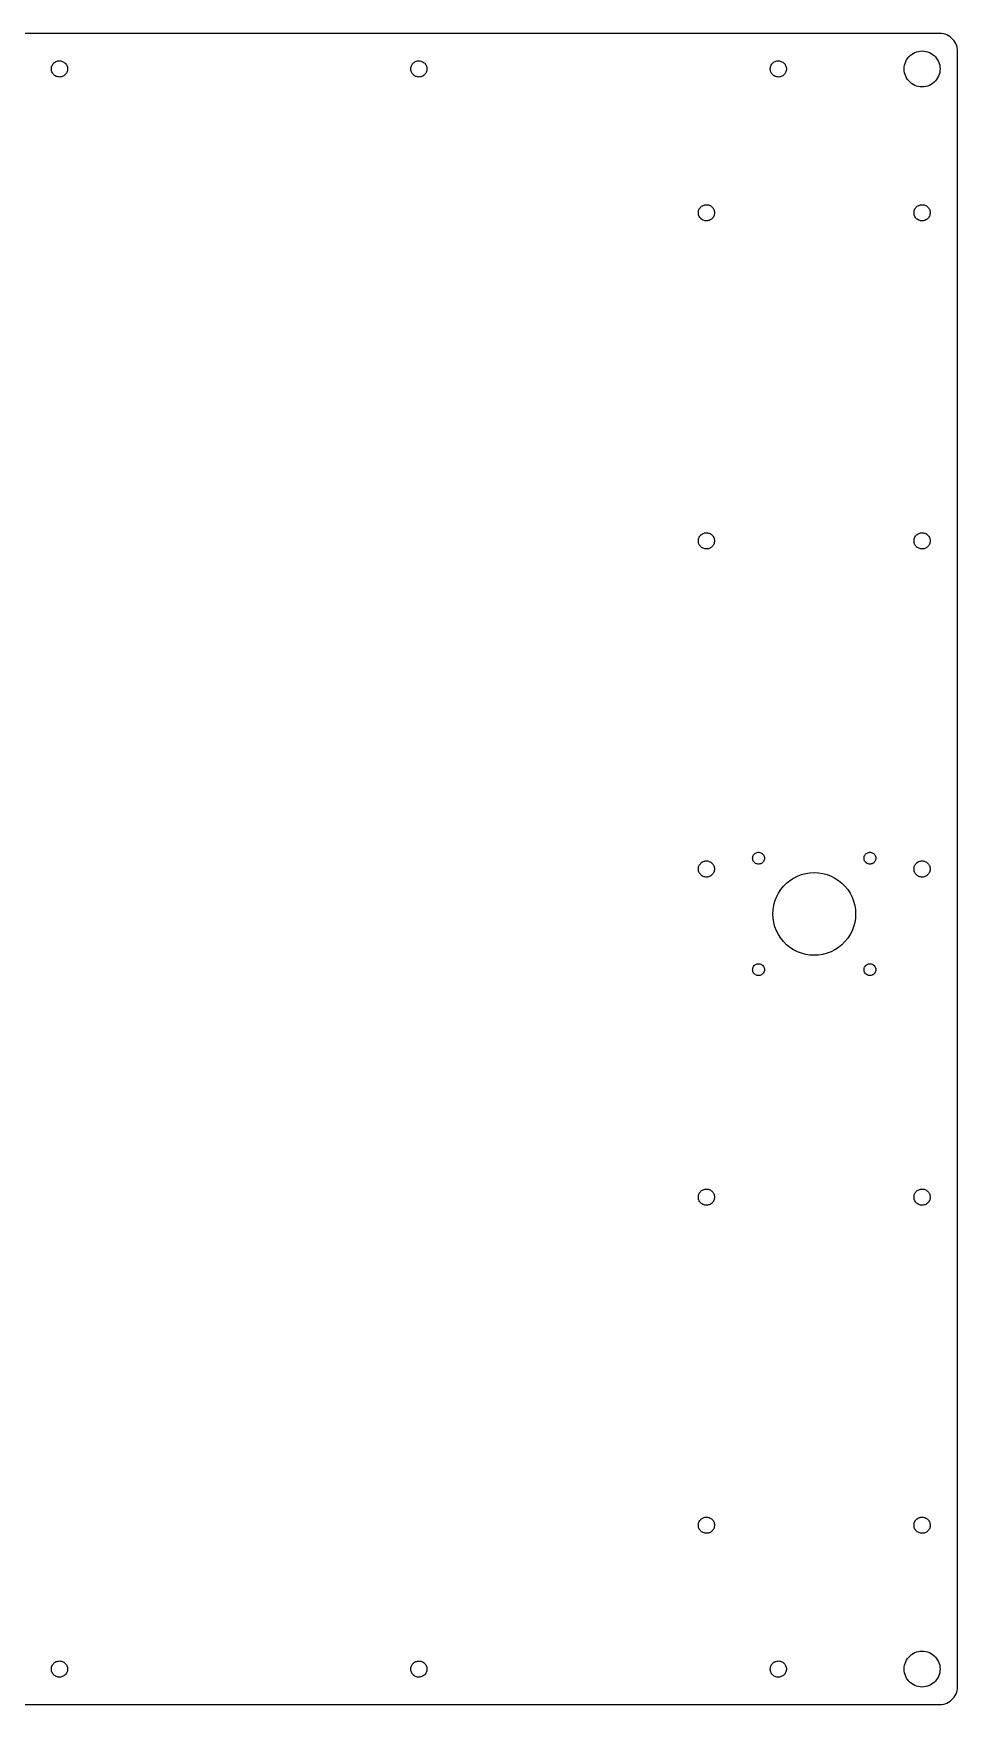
# Model space of a CAD drawing. Header units: metres. Extents: x -250 to 250, y -232 to 232.
# Drawn here: x -7.2 to 249.9, y -232.4 to 232.4 of the extents above; entities that cross this region are included whole.
import ezdxf

# ---------------------------------------------------------------- set-up
doc = ezdxf.new("R2010")
doc.units = ezdxf.units.M

msp = doc.modelspace()

# ---------------------------------------------------------------- linework, layer by layer
for p, q in [((244.875, 232.375), (-244.875, 232.375)), ((245.398, 232.348), (244.875, 232.375)), ((245.915, 232.266), (245.398, 232.348)), ((246.42, 232.13), (245.915, 232.266)), ((246.909, 231.943), (246.42, 232.13)), ((247.375, 231.705), (246.909, 231.943)), ((247.814, 231.42), (247.375, 231.705)), ((248.221, 231.091), (247.814, 231.42)), ((248.591, 230.721), (248.221, 231.091)), ((248.92, 230.314), (248.591, 230.721)), ((249.205, 229.875), (248.92, 230.314)), ((249.443, 229.409), (249.205, 229.875)), ((249.63, 228.92), (249.443, 229.409)), ((249.766, 228.415), (249.63, 228.92)), ((249.848, 227.898), (249.766, 228.415)), ((249.875, 227.375), (249.848, 227.898)), ((-2.2193, 222.87), (-2.1651, 223.112)), ((-2.1651, 223.112), (-2.08461, 223.347)), ((-2.08461, 223.347), (-1.97881, 223.571)), ((-1.97881, 223.571), (-1.849, 223.782)), ((-1.849, 223.782), (-1.69673, 223.978)), ((-1.69673, 223.978), (-1.52388, 224.155)), ((-1.52388, 224.155), (-1.33252, 224.313)), ((-1.33252, 224.313), (-1.125, 224.449)), ((-1.125, 224.449), (-0.90381, 224.56)), ((-0.90381, 224.56), (-0.67165, 224.647)), ((-0.67165, 224.647), (-0.43134, 224.708)), ((-0.43134, 224.708), (-0.18579, 224.742)), ((-0.18579, 224.742), (0.062, 224.749)), ((0.062, 224.749), (0.30904, 224.729)), ((0.30904, 224.729), (0.55234, 224.681)), ((0.55234, 224.681), (0.78892, 224.607)), ((0.78892, 224.607), (1.01595, 224.508)), ((1.01595, 224.508), (1.23062, 224.384)), ((1.23062, 224.384), (1.43037, 224.237)), ((1.43037, 224.237), (1.61275, 224.069)), ((1.61275, 224.069), (1.77556, 223.882)), ((1.77556, 223.882), (1.91681, 223.678)), ((1.91681, 223.678), (2.03479, 223.46)), ((2.03479, 223.46), (2.12808, 223.231)), ((2.12808, 223.231), (2.19554, 222.992)), ((97.7807, 222.87), (97.8349, 223.112)), ((97.8349, 223.112), (97.9154, 223.347)), ((97.9154, 223.347), (98.0212, 223.571)), ((98.0212, 223.571), (98.151, 223.782)), ((98.151, 223.782), (98.3033, 223.978)), ((98.3033, 223.978), (98.4761, 224.155)), ((98.4761, 224.155), (98.6675, 224.313)), ((98.6675, 224.313), (98.875, 224.449)), ((98.875, 224.449), (99.0962, 224.56)), ((99.0962, 224.56), (99.3283, 224.647)), ((99.3283, 224.647), (99.5686, 224.708)), ((99.5686, 224.708), (99.8142, 224.742)), ((99.8142, 224.742), (100.062, 224.749)), ((100.062, 224.749), (100.309, 224.729)), ((100.309, 224.729), (100.552, 224.681)), ((100.552, 224.681), (100.789, 224.607)), ((100.789, 224.607), (101.016, 224.508)), ((101.016, 224.508), (101.231, 224.384)), ((101.231, 224.384), (101.43, 224.237)), ((101.43, 224.237), (101.613, 224.069)), ((101.613, 224.069), (101.776, 223.882)), ((101.776, 223.882), (101.917, 223.678)), ((101.917, 223.678), (102.035, 223.46)), ((102.035, 223.46), (102.128, 223.231)), ((102.128, 223.231), (102.196, 222.992)), ((197.781, 222.87), (197.835, 223.112)), ((197.835, 223.112), (197.915, 223.347)), ((197.915, 223.347), (198.021, 223.571)), ((198.021, 223.571), (198.151, 223.782)), ((198.151, 223.782), (198.303, 223.978)), ((198.303, 223.978), (198.476, 224.155)), ((198.476, 224.155), (198.667, 224.313)), ((198.667, 224.313), (198.875, 224.449)), ((198.875, 224.449), (199.096, 224.56)), ((199.096, 224.56), (199.328, 224.647)), ((199.328, 224.647), (199.569, 224.708)), ((199.569, 224.708), (199.814, 224.742)), ((199.814, 224.742), (200.062, 224.749)), ((200.062, 224.749), (200.309, 224.729)), ((200.309, 224.729), (200.552, 224.681)), ((200.552, 224.681), (200.789, 224.607)), ((200.789, 224.607), (201.016, 224.508)), ((201.016, 224.508), (201.231, 224.384)), ((201.231, 224.384), (201.43, 224.237)), ((201.43, 224.237), (201.613, 224.069)), ((201.613, 224.069), (201.776, 223.882)), ((201.776, 223.882), (201.917, 223.678)), ((201.917, 223.678), (202.035, 223.46)), ((202.035, 223.46), (202.128, 223.231)), ((202.128, 223.231), (202.196, 222.992)), ((235.027, 223.023), (235.109, 223.54)), ((235.109, 223.54), (235.245, 224.045)), ((235.245, 224.045), (235.432, 224.534)), ((235.432, 224.534), (235.67, 225)), ((235.67, 225), (235.955, 225.439)), ((235.955, 225.439), (236.284, 225.846)), ((236.284, 225.846), (236.654, 226.216)), ((236.654, 226.216), (237.061, 226.545)), ((237.061, 226.545), (237.5, 226.83)), ((237.5, 226.83), (237.966, 227.068)), ((237.966, 227.068), (238.455, 227.255)), ((238.455, 227.255), (238.96, 227.391)), ((238.96, 227.391), (239.477, 227.473)), ((239.477, 227.473), (240, 227.5)), ((240, 227.5), (240.523, 227.473)), ((240.523, 227.473), (241.04, 227.391)), ((241.04, 227.391), (241.545, 227.255)), ((241.545, 227.255), (242.034, 227.068)), ((242.034, 227.068), (242.5, 226.83)), ((242.5, 226.83), (242.939, 226.545)), ((242.939, 226.545), (243.346, 226.216)), ((243.346, 226.216), (243.716, 225.846)), ((243.716, 225.846), (244.045, 225.439)), ((244.045, 225.439), (244.33, 225)), ((244.33, 225), (244.568, 224.534)), ((244.568, 224.534), (244.755, 224.045)), ((244.755, 224.045), (244.891, 223.54)), ((244.891, 223.54), (244.973, 223.023)), ((249.875, -227.375), (249.875, 227.375)), ((-2.24658, 222.624), (-2.2193, 222.87)), ((-2.24658, 222.376), (-2.24658, 222.624)), ((-2.2193, 222.13), (-2.24658, 222.376)), ((-2.1651, 221.888), (-2.2193, 222.13)), ((-2.08461, 221.653), (-2.1651, 221.888)), ((-1.97881, 221.429), (-2.08461, 221.653)), ((-1.849, 221.218), (-1.97881, 221.429)), ((-1.69673, 221.022), (-1.849, 221.218)), ((-1.52388, 220.845), (-1.69673, 221.022)), ((-1.33252, 220.687), (-1.52388, 220.845)), ((-1.125, 220.551), (-1.33252, 220.687)), ((-0.90381, 220.44), (-1.125, 220.551)), ((-0.67165, 220.353), (-0.90381, 220.44)), ((-0.43134, 220.292), (-0.67165, 220.353)), ((-0.18579, 220.258), (-0.43134, 220.292)), ((0.062, 220.251), (-0.18579, 220.258)), ((0.30904, 220.271), (0.062, 220.251)), ((0.55234, 220.319), (0.30904, 220.271)), ((0.78892, 220.393), (0.55234, 220.319)), ((1.01595, 220.492), (0.78892, 220.393)), ((1.23062, 220.616), (1.01595, 220.492)), ((1.43037, 220.763), (1.23062, 220.616)), ((1.61275, 220.931), (1.43037, 220.763)), ((1.77556, 221.118), (1.61275, 220.931)), ((1.91681, 221.322), (1.77556, 221.118)), ((2.03479, 221.54), (1.91681, 221.322)), ((2.12808, 221.769), (2.03479, 221.54)), ((2.19554, 222.008), (2.12808, 221.769)), ((2.19554, 222.992), (2.23634, 222.748)), ((2.23634, 222.252), (2.19554, 222.008)), ((2.23634, 222.748), (2.25, 222.5)), ((2.25, 222.5), (2.23634, 222.252)), ((97.7534, 222.624), (97.7807, 222.87)), ((97.7534, 222.376), (97.7534, 222.624)), ((97.7807, 222.13), (97.7534, 222.376)), ((97.8349, 221.888), (97.7807, 222.13)), ((97.9154, 221.653), (97.8349, 221.888)), ((98.0212, 221.429), (97.9154, 221.653)), ((98.151, 221.218), (98.0212, 221.429)), ((98.3033, 221.022), (98.151, 221.218)), ((98.4761, 220.845), (98.3033, 221.022)), ((98.6675, 220.687), (98.4761, 220.845)), ((98.875, 220.551), (98.6675, 220.687)), ((99.0962, 220.44), (98.875, 220.551)), ((99.3283, 220.353), (99.0962, 220.44)), ((99.5686, 220.292), (99.3283, 220.353)), ((99.8142, 220.258), (99.5686, 220.292)), ((100.062, 220.251), (99.8142, 220.258)), ((100.309, 220.271), (100.062, 220.251)), ((100.552, 220.319), (100.309, 220.271)), ((100.789, 220.393), (100.552, 220.319)), ((101.016, 220.492), (100.789, 220.393)), ((101.231, 220.616), (101.016, 220.492)), ((101.43, 220.763), (101.231, 220.616)), ((101.613, 220.931), (101.43, 220.763)), ((101.776, 221.118), (101.613, 220.931)), ((101.917, 221.322), (101.776, 221.118)), ((102.035, 221.54), (101.917, 221.322)), ((102.128, 221.769), (102.035, 221.54)), ((102.196, 222.008), (102.128, 221.769)), ((102.196, 222.992), (102.236, 222.748)), ((102.236, 222.252), (102.196, 222.008)), ((102.236, 222.748), (102.25, 222.5)), ((102.25, 222.5), (102.236, 222.252)), ((197.753, 222.624), (197.781, 222.87)), ((197.753, 222.376), (197.753, 222.624)), ((197.781, 222.13), (197.753, 222.376)), ((197.835, 221.888), (197.781, 222.13)), ((197.915, 221.653), (197.835, 221.888)), ((198.021, 221.429), (197.915, 221.653)), ((198.151, 221.218), (198.021, 221.429)), ((198.303, 221.022), (198.151, 221.218)), ((198.476, 220.845), (198.303, 221.022)), ((198.667, 220.687), (198.476, 220.845)), ((198.875, 220.551), (198.667, 220.687)), ((199.096, 220.44), (198.875, 220.551)), ((199.328, 220.353), (199.096, 220.44)), ((199.569, 220.292), (199.328, 220.353)), ((199.814, 220.258), (199.569, 220.292)), ((200.062, 220.251), (199.814, 220.258)), ((200.309, 220.271), (200.062, 220.251)), ((200.552, 220.319), (200.309, 220.271)), ((200.789, 220.393), (200.552, 220.319)), ((201.016, 220.492), (200.789, 220.393)), ((201.231, 220.616), (201.016, 220.492)), ((201.43, 220.763), (201.231, 220.616)), ((201.613, 220.931), (201.43, 220.763)), ((201.776, 221.118), (201.613, 220.931)), ((201.917, 221.322), (201.776, 221.118)), ((202.035, 221.54), (201.917, 221.322)), ((202.128, 221.769), (202.035, 221.54)), ((202.196, 222.008), (202.128, 221.769)), ((202.196, 222.992), (202.236, 222.748)), ((202.236, 222.252), (202.196, 222.008)), ((202.236, 222.748), (202.25, 222.5)), ((202.25, 222.5), (202.236, 222.252)), ((235, 222.5), (235.027, 223.023)), ((235.027, 221.977), (235, 222.5)), ((235.109, 221.46), (235.027, 221.977)), ((235.245, 220.955), (235.109, 221.46)), ((235.432, 220.466), (235.245, 220.955)), ((235.67, 220), (235.432, 220.466)), ((235.955, 219.561), (235.67, 220)), ((236.284, 219.154), (235.955, 219.561)), ((236.654, 218.784), (236.284, 219.154)), ((237.061, 218.455), (236.654, 218.784)), ((237.5, 218.17), (237.061, 218.455)), ((242.939, 218.455), (242.5, 218.17)), ((243.346, 218.784), (242.939, 218.455)), ((243.716, 219.154), (243.346, 218.784)), ((244.045, 219.561), (243.716, 219.154)), ((244.33, 220), (244.045, 219.561)), ((244.568, 220.466), (244.33, 220)), ((244.755, 220.955), (244.568, 220.466)), ((244.891, 221.46), (244.755, 220.955)), ((244.973, 221.977), (244.891, 221.46)), ((244.973, 223.023), (245, 222.5)), ((245, 222.5), (244.973, 221.977)), ((237.966, 217.932), (237.5, 218.17)), ((238.455, 217.745), (237.966, 217.932)), ((238.96, 217.609), (238.455, 217.745)), ((239.477, 217.527), (238.96, 217.609)), ((240, 217.5), (239.477, 217.527)), ((240.523, 217.527), (240, 217.5)), ((241.04, 217.609), (240.523, 217.527)), ((241.545, 217.745), (241.04, 217.609)), ((242.034, 217.932), (241.545, 217.745)), ((242.5, 218.17), (242.034, 217.932)), ((177.753, 182.624), (177.781, 182.87)), ((177.753, 182.376), (177.753, 182.624)), ((177.781, 182.13), (177.753, 182.376)), ((177.781, 182.87), (177.835, 183.112)), ((177.835, 181.888), (177.781, 182.13)), ((177.835, 183.112), (177.915, 183.347)), ((177.915, 181.653), (177.835, 181.888)), ((177.915, 183.347), (178.021, 183.571)), ((178.021, 181.429), (177.915, 181.653)), ((178.021, 183.571), (178.151, 183.782)), ((178.151, 181.218), (178.021, 181.429)), ((178.151, 183.782), (178.303, 183.978)), ((178.303, 183.978), (178.476, 184.155)), ((178.476, 184.155), (178.667, 184.313)), ((178.667, 184.313), (178.875, 184.449)), ((178.875, 184.449), (179.096, 184.56)), ((179.096, 184.56), (179.328, 184.647)), ((179.328, 184.647), (179.569, 184.708)), ((179.569, 184.708), (179.814, 184.742)), ((179.814, 184.742), (180.062, 184.749)), ((180.062, 184.749), (180.309, 184.729)), ((180.309, 184.729), (180.552, 184.681)), ((180.552, 184.681), (180.789, 184.607)), ((180.789, 184.607), (181.016, 184.508)), ((181.016, 184.508), (181.231, 184.384)), ((181.231, 184.384), (181.43, 184.237)), ((181.43, 184.237), (181.613, 184.069)), ((181.613, 184.069), (181.776, 183.882)), ((181.776, 183.882), (181.917, 183.678)), ((181.917, 181.322), (181.776, 181.118)), ((181.917, 183.678), (182.035, 183.46)), ((182.035, 181.54), (181.917, 181.322)), ((182.035, 183.46), (182.128, 183.231)), ((182.128, 181.769), (182.035, 181.54)), ((182.128, 183.231), (182.196, 182.992)), ((182.196, 182.008), (182.128, 181.769)), ((182.196, 182.992), (182.236, 182.748)), ((182.236, 182.252), (182.196, 182.008)), ((182.236, 182.748), (182.25, 182.5)), ((182.25, 182.5), (182.236, 182.252)), ((237.753, 182.624), (237.781, 182.87)), ((237.753, 182.376), (237.753, 182.624)), ((237.781, 182.13), (237.753, 182.376)), ((237.781, 182.87), (237.835, 183.112)), ((237.835, 181.888), (237.781, 182.13)), ((237.835, 183.112), (237.915, 183.347)), ((237.915, 181.653), (237.835, 181.888)), ((237.915, 183.347), (238.021, 183.571)), ((238.021, 181.429), (237.915, 181.653)), ((238.021, 183.571), (238.151, 183.782)), ((238.151, 181.218), (238.021, 181.429)), ((238.151, 183.782), (238.303, 183.978)), ((238.303, 183.978), (238.476, 184.155)), ((238.476, 184.155), (238.667, 184.313)), ((238.667, 184.313), (238.875, 184.449)), ((238.875, 184.449), (239.096, 184.56)), ((239.096, 184.56), (239.328, 184.647)), ((239.328, 184.647), (239.569, 184.708)), ((239.569, 184.708), (239.814, 184.742)), ((239.814, 184.742), (240.062, 184.749)), ((240.062, 184.749), (240.309, 184.729)), ((240.309, 184.729), (240.552, 184.681)), ((240.552, 184.681), (240.789, 184.607)), ((240.789, 184.607), (241.016, 184.508)), ((241.016, 184.508), (241.231, 184.384)), ((241.231, 184.384), (241.43, 184.237)), ((241.43, 184.237), (241.613, 184.069)), ((241.613, 184.069), (241.776, 183.882)), ((241.776, 183.882), (241.917, 183.678)), ((241.917, 181.322), (241.776, 181.118)), ((241.917, 183.678), (242.035, 183.46)), ((242.035, 181.54), (241.917, 181.322)), ((242.035, 183.46), (242.128, 183.231)), ((242.128, 181.769), (242.035, 181.54)), ((242.128, 183.231), (242.196, 182.992)), ((242.196, 182.008), (242.128, 181.769)), ((242.196, 182.992), (242.236, 182.748)), ((242.236, 182.252), (242.196, 182.008)), ((242.236, 182.748), (242.25, 182.5)), ((242.25, 182.5), (242.236, 182.252)), ((178.303, 181.022), (178.151, 181.218)), ((178.476, 180.845), (178.303, 181.022)), ((178.667, 180.687), (178.476, 180.845)), ((178.875, 180.551), (178.667, 180.687)), ((179.096, 180.44), (178.875, 180.551)), ((179.328, 180.353), (179.096, 180.44)), ((179.569, 180.292), (179.328, 180.353)), ((179.814, 180.258), (179.569, 180.292)), ((180.062, 180.251), (179.814, 180.258)), ((180.309, 180.271), (180.062, 180.251)), ((180.552, 180.319), (180.309, 180.271)), ((180.789, 180.393), (180.552, 180.319)), ((181.016, 180.492), (180.789, 180.393)), ((181.231, 180.616), (181.016, 180.492)), ((181.43, 180.763), (181.231, 180.616)), ((181.613, 180.931), (181.43, 180.763)), ((181.776, 181.118), (181.613, 180.931)), ((238.303, 181.022), (238.151, 181.218)), ((238.476, 180.845), (238.303, 181.022)), ((238.667, 180.687), (238.476, 180.845)), ((238.875, 180.551), (238.667, 180.687)), ((239.096, 180.44), (238.875, 180.551)), ((239.328, 180.353), (239.096, 180.44)), ((239.569, 180.292), (239.328, 180.353)), ((239.814, 180.258), (239.569, 180.292)), ((240.062, 180.251), (239.814, 180.258)), ((240.309, 180.271), (240.062, 180.251)), ((240.552, 180.319), (240.309, 180.271)), ((240.789, 180.393), (240.552, 180.319)), ((241.016, 180.492), (240.789, 180.393)), ((241.231, 180.616), (241.016, 180.492)), ((241.43, 180.763), (241.231, 180.616)), ((241.613, 180.931), (241.43, 180.763)), ((241.776, 181.118), (241.613, 180.931)), ((178.476, 92.9054), (178.667, 93.063)), ((178.667, 93.063), (178.875, 93.1985)), ((178.875, 93.1985), (179.096, 93.3105)), ((179.096, 93.3105), (179.328, 93.3974)), ((179.328, 93.3974), (179.569, 93.4583)), ((179.569, 93.4583), (179.814, 93.4923)), ((179.814, 93.4923), (180.062, 93.4991)), ((180.062, 93.4991), (180.309, 93.4787)), ((180.309, 93.4787), (180.552, 93.4312)), ((180.552, 93.4312), (180.789, 93.3571)), ((180.789, 93.3571), (181.016, 93.2576)), ((181.016, 93.2576), (181.231, 93.1336)), ((181.231, 93.1336), (181.43, 92.9868)), ((181.43, 92.9868), (181.613, 92.8189)), ((238.476, 92.9054), (238.667, 93.063)), ((238.667, 93.063), (238.875, 93.1985)), ((238.875, 93.1985), (239.096, 93.3105)), ((239.096, 93.3105), (239.328, 93.3974)), ((239.328, 93.3974), (239.569, 93.4583)), ((239.569, 93.4583), (239.814, 93.4923)), ((239.814, 93.4923), (240.062, 93.4991)), ((240.062, 93.4991), (240.309, 93.4787)), ((240.309, 93.4787), (240.552, 93.4312)), ((240.552, 93.4312), (240.789, 93.3571)), ((240.789, 93.3571), (241.016, 93.2576)), ((241.016, 93.2576), (241.231, 93.1336)), ((241.231, 93.1336), (241.43, 92.9868)), ((241.43, 92.9868), (241.613, 92.8189)), ((177.753, 91.3739), (177.781, 91.6203)), ((177.753, 91.1261), (177.753, 91.3739)), ((177.781, 90.8797), (177.753, 91.1261)), ((177.781, 91.6203), (177.835, 91.8622)), ((177.835, 90.6378), (177.781, 90.8797)), ((177.835, 91.8622), (177.915, 92.0967)), ((177.915, 90.4033), (177.835, 90.6378)), ((177.915, 92.0967), (178.021, 92.3209)), ((178.021, 90.1791), (177.915, 90.4033)), ((178.021, 92.3209), (178.151, 92.5321)), ((178.151, 89.9679), (178.021, 90.1791)), ((178.151, 92.5321), (178.303, 92.7277)), ((178.303, 89.7723), (178.151, 89.9679)), ((178.303, 92.7277), (178.476, 92.9054)), ((178.476, 89.5946), (178.303, 89.7723)), ((178.667, 89.437), (178.476, 89.5946)), ((178.875, 89.3014), (178.667, 89.437)), ((179.096, 89.1895), (178.875, 89.3014)), ((179.328, 89.1026), (179.096, 89.1895)), ((179.569, 89.0417), (179.328, 89.1026)), ((179.814, 89.0077), (179.569, 89.0417)), ((180.062, 89.0009), (179.814, 89.0077)), ((180.309, 89.0213), (180.062, 89.0009)), ((180.552, 89.0688), (180.309, 89.0213)), ((180.789, 89.1429), (180.552, 89.0688)), ((181.016, 89.2424), (180.789, 89.1429)), ((181.231, 89.3664), (181.016, 89.2424)), ((181.43, 89.5132), (181.231, 89.3664)), ((181.613, 89.6811), (181.43, 89.5132)), ((181.613, 92.8189), (181.776, 92.632)), ((181.776, 89.868), (181.613, 89.6811)), ((181.776, 92.632), (181.917, 92.4283)), ((181.917, 90.0717), (181.776, 89.868)), ((181.917, 92.4283), (182.035, 92.2102)), ((182.035, 90.2897), (181.917, 90.0717)), ((182.035, 92.2102), (182.128, 91.9806)), ((182.128, 90.5194), (182.035, 90.2897)), ((182.128, 91.9806), (182.196, 91.742)), ((182.196, 90.758), (182.128, 90.5194)), ((182.196, 91.742), (182.236, 91.4975)), ((182.236, 91.0025), (182.196, 90.758)), ((182.236, 91.4975), (182.25, 91.25)), ((182.25, 91.25), (182.236, 91.0025)), ((237.753, 91.3739), (237.781, 91.6203)), ((237.753, 91.1261), (237.753, 91.3739)), ((237.781, 90.8797), (237.753, 91.1261)), ((237.781, 91.6203), (237.835, 91.8622)), ((237.835, 90.6378), (237.781, 90.8797)), ((237.835, 91.8622), (237.915, 92.0967)), ((237.915, 90.4033), (237.835, 90.6378)), ((237.915, 92.0967), (238.021, 92.3209)), ((238.021, 90.1791), (237.915, 90.4033)), ((238.021, 92.3209), (238.151, 92.5321)), ((238.151, 89.9679), (238.021, 90.1791)), ((238.151, 92.5321), (238.303, 92.7277)), ((238.303, 89.7723), (238.151, 89.9679)), ((238.303, 92.7277), (238.476, 92.9054)), ((238.476, 89.5946), (238.303, 89.7723)), ((238.667, 89.437), (238.476, 89.5946)), ((238.875, 89.3014), (238.667, 89.437)), ((239.096, 89.1895), (238.875, 89.3014)), ((239.328, 89.1026), (239.096, 89.1895)), ((239.569, 89.0417), (239.328, 89.1026)), ((239.814, 89.0077), (239.569, 89.0417)), ((240.062, 89.0009), (239.814, 89.0077)), ((240.309, 89.0213), (240.062, 89.0009)), ((240.552, 89.0688), (240.309, 89.0213)), ((240.789, 89.1429), (240.552, 89.0688)), ((241.016, 89.2424), (240.789, 89.1429)), ((241.231, 89.3664), (241.016, 89.2424)), ((241.43, 89.5132), (241.231, 89.3664)), ((241.613, 89.6811), (241.43, 89.5132)), ((241.613, 92.8189), (241.776, 92.632)), ((241.776, 89.868), (241.613, 89.6811)), ((241.776, 92.632), (241.917, 92.4283)), ((241.917, 90.0717), (241.776, 89.868)), ((241.917, 92.4283), (242.035, 92.2102)), ((242.035, 90.2897), (241.917, 90.0717)), ((242.035, 92.2102), (242.128, 91.9806)), ((242.128, 90.5194), (242.035, 90.2897)), ((242.128, 91.9806), (242.196, 91.742)), ((242.196, 90.758), (242.128, 90.5194)), ((242.196, 91.742), (242.236, 91.4975)), ((242.236, 91.0025), (242.196, 90.758)), ((242.236, 91.4975), (242.25, 91.25)), ((242.25, 91.25), (242.236, 91.0025)), ((177.753, 0.12395), (177.781, 0.37033)), ((177.753, -0.12395), (177.753, 0.12395)), ((177.781, 0.37033), (177.835, 0.61223)), ((177.835, 0.61223), (177.915, 0.84669)), ((177.915, 0.84669), (178.021, 1.07088)), ((178.021, 1.07088), (178.151, 1.28206)), ((178.151, 1.28206), (178.303, 1.47769)), ((178.303, 1.47769), (178.476, 1.65536)), ((178.476, 1.65536), (178.667, 1.81296)), ((178.667, 1.81296), (178.875, 1.94855)), ((178.875, 1.94855), (179.096, 2.06049)), ((179.096, 2.06049), (179.328, 2.1474)), ((179.328, 2.1474), (179.569, 2.20825)), ((179.569, 2.20825), (179.814, 2.24231)), ((179.814, 2.24231), (180.062, 2.24915)), ((180.062, 2.24915), (180.309, 2.22867)), ((180.309, 2.22867), (180.552, 2.18114)), ((180.552, 2.18114), (180.789, 2.10715)), ((180.789, 2.10715), (181.016, 2.00757)), ((181.016, 2.00757), (181.231, 1.88362)), ((181.231, 1.88362), (181.43, 1.7368)), ((181.43, 1.7368), (181.613, 1.56891)), ((181.613, 1.56891), (181.776, 1.38197)), ((181.776, 1.38197), (181.917, 1.17825)), ((181.917, 1.17825), (182.035, 0.96024)), ((182.035, 0.96024), (182.128, 0.73056)), ((182.128, 0.73056), (182.196, 0.49202)), ((182.196, 0.49202), (182.236, 0.24751)), ((182.236, 0.24751), (182.25, 0)), ((182.25, 0), (182.236, -0.24751)), ((192.85, 3), (192.868, 3.24591)), ((192.868, 2.75407), (192.85, 3)), ((192.868, 3.24591), (192.923, 3.48634)), ((192.923, 2.51364), (192.868, 2.75407)), ((192.923, 3.48634), (193.013, 3.7159)), ((193.013, 2.28409), (192.923, 2.51364)), ((193.013, 3.7159), (193.137, 3.92947)), ((193.137, 2.07051), (193.013, 2.28409)), ((193.137, 3.92947), (193.29, 4.12228)), ((193.29, 1.8777), (193.137, 2.07051)), ((193.29, 4.12228), (193.471, 4.29001)), ((193.471, 1.70998), (193.29, 1.8777)), ((193.471, 4.29001), (193.675, 4.42894)), ((193.675, 1.57104), (193.471, 1.70998)), ((193.675, 4.42894), (193.897, 4.53593)), ((193.897, 1.46405), (193.675, 1.57104)), ((193.897, 4.53593), (194.133, 4.60863)), ((194.133, 1.39136), (193.897, 1.46405)), ((194.133, 4.60863), (194.377, 4.64539)), ((194.377, 1.3546), (194.133, 1.39136)), ((194.377, 4.64539), (194.623, 4.64539)), ((194.623, 1.3546), (194.377, 1.3546)), ((194.623, 4.64539), (194.867, 4.60863)), ((194.867, 1.39136), (194.623, 1.3546)), ((194.867, 4.60863), (195.103, 4.53593)), ((195.103, 1.46405), (194.867, 1.39136)), ((195.103, 4.53593), (195.325, 4.42894)), ((195.325, 1.57104), (195.103, 1.46405)), ((195.325, 4.42894), (195.529, 4.29001)), ((195.529, 1.70998), (195.325, 1.57104)), ((195.529, 4.29001), (195.71, 4.12228)), ((195.71, 1.8777), (195.529, 1.70998)), ((195.71, 4.12228), (195.863, 3.92947)), ((195.863, 2.07051), (195.71, 1.8777)), ((195.863, 3.92947), (195.987, 3.7159)), ((195.987, 2.28409), (195.863, 2.07051)), ((195.987, 3.7159), (196.077, 3.48634)), ((196.077, 2.51364), (195.987, 2.28409)), ((196.077, 3.48634), (196.132, 3.24591)), ((196.132, 2.75407), (196.077, 2.51364)), ((196.132, 3.24591), (196.15, 3)), ((196.15, 3), (196.132, 2.75407)), ((223.85, 3), (223.868, 3.24591)), ((223.868, 2.75407), (223.85, 3)), ((223.868, 3.24591), (223.923, 3.48634)), ((223.923, 2.51364), (223.868, 2.75407)), ((223.923, 3.48634), (224.013, 3.7159)), ((224.013, 2.28409), (223.923, 2.51364)), ((224.013, 3.7159), (224.137, 3.92947)), ((224.137, 2.07051), (224.013, 2.28409)), ((224.137, 3.92947), (224.29, 4.12228)), ((224.29, 1.8777), (224.137, 2.07051)), ((224.29, 4.12228), (224.471, 4.29001)), ((224.471, 1.70998), (224.29, 1.8777)), ((224.471, 4.29001), (224.675, 4.42894)), ((224.675, 1.57104), (224.471, 1.70998)), ((224.675, 4.42894), (224.897, 4.53593)), ((224.897, 1.46405), (224.675, 1.57104)), ((224.897, 4.53593), (225.133, 4.60863)), ((225.133, 1.39136), (224.897, 1.46405)), ((225.133, 4.60863), (225.377, 4.64539)), ((225.377, 1.3546), (225.133, 1.39136)), ((225.377, 4.64539), (225.623, 4.64539)), ((225.623, 1.3546), (225.377, 1.3546)), ((225.623, 4.64539), (225.867, 4.60863)), ((225.867, 1.39136), (225.623, 1.3546)), ((225.867, 4.60863), (226.103, 4.53593)), ((226.103, 1.46405), (225.867, 1.39136)), ((226.103, 4.53593), (226.325, 4.42894)), ((226.325, 1.57104), (226.103, 1.46405)), ((226.325, 4.42894), (226.529, 4.29001)), ((226.529, 1.70998), (226.325, 1.57104)), ((226.529, 4.29001), (226.71, 4.12228)), ((226.71, 1.8777), (226.529, 1.70998)), ((226.71, 4.12228), (226.863, 3.92947)), ((226.863, 2.07051), (226.71, 1.8777)), ((226.863, 3.92947), (226.987, 3.7159)), ((226.987, 2.28409), (226.863, 2.07051)), ((226.987, 3.7159), (227.077, 3.48634)), ((227.077, 2.51364), (226.987, 2.28409)), ((227.077, 3.48634), (227.132, 3.24591)), ((227.132, 2.75407), (227.077, 2.51364)), ((227.132, 3.24591), (227.15, 3)), ((227.15, 3), (227.132, 2.75407)), ((237.753, 0.12395), (237.781, 0.37033)), ((237.753, -0.12395), (237.753, 0.12395)), ((237.781, 0.37033), (237.835, 0.61223)), ((237.835, 0.61223), (237.915, 0.84669)), ((237.915, 0.84669), (238.021, 1.07088)), ((238.021, 1.07088), (238.151, 1.28206)), ((238.151, 1.28206), (238.303, 1.47769)), ((238.303, 1.47769), (238.476, 1.65536)), ((238.476, 1.65536), (238.667, 1.81296)), ((238.667, 1.81296), (238.875, 1.94855)), ((238.875, 1.94855), (239.096, 2.06049)), ((239.096, 2.06049), (239.328, 2.1474)), ((239.328, 2.1474), (239.569, 2.20825)), ((239.569, 2.20825), (239.814, 2.24231)), ((239.814, 2.24231), (240.062, 2.24915)), ((240.062, 2.24915), (240.309, 2.22867)), ((240.309, 2.22867), (240.552, 2.18114)), ((240.552, 2.18114), (240.789, 2.10715)), ((240.789, 2.10715), (241.016, 2.00757)), ((241.016, 2.00757), (241.231, 1.88362)), ((241.231, 1.88362), (241.43, 1.7368)), ((241.43, 1.7368), (241.613, 1.56891)), ((241.613, 1.56891), (241.776, 1.38197)), ((241.776, 1.38197), (241.917, 1.17825)), ((241.917, 1.17825), (242.035, 0.96024)), ((242.035, 0.96024), (242.128, 0.73056)), ((242.128, 0.73056), (242.196, 0.49202)), ((242.196, 0.49202), (242.236, 0.24751)), ((242.236, 0.24751), (242.25, 0)), ((242.25, 0), (242.236, -0.24751)), ((177.781, -0.37033), (177.753, -0.12395)), ((177.835, -0.61223), (177.781, -0.37033)), ((177.915, -0.84669), (177.835, -0.61223)), ((178.021, -1.07088), (177.915, -0.84669)), ((178.151, -1.28206), (178.021, -1.07088)), ((178.303, -1.47769), (178.151, -1.28206)), ((178.476, -1.65536), (178.303, -1.47769)), ((178.667, -1.81296), (178.476, -1.65536)), ((178.875, -1.94855), (178.667, -1.81296)), ((179.096, -2.06049), (178.875, -1.94855)), ((179.328, -2.1474), (179.096, -2.06049)), ((179.569, -2.20825), (179.328, -2.1474)), ((179.814, -2.24231), (179.569, -2.20825)), ((180.062, -2.24915), (179.814, -2.24231)), ((180.309, -2.22867), (180.062, -2.24915)), ((180.552, -2.18114), (180.309, -2.22867)), ((180.789, -2.10715), (180.552, -2.18114)), ((181.016, -2.00757), (180.789, -2.10715)), ((181.231, -1.88362), (181.016, -2.00757)), ((181.43, -1.7368), (181.231, -1.88362)), ((181.613, -1.56891), (181.43, -1.7368)), ((181.776, -1.38197), (181.613, -1.56891)), ((181.917, -1.17825), (181.776, -1.38197)), ((182.035, -0.96024), (181.917, -1.17825)), ((182.128, -0.73056), (182.035, -0.96024)), ((182.196, -0.49202), (182.128, -0.73056)), ((182.236, -0.24751), (182.196, -0.49202)), ((201.454, -4.80499), (202.305, -3.95383)), ((202.305, -3.95383), (203.24, -3.1963)), ((203.24, -3.1963), (204.25, -2.5407)), ((204.25, -2.5407), (205.323, -1.99422)), ((205.323, -1.99422), (206.446, -1.56285)), ((206.446, -1.56285), (207.609, -1.2513)), ((207.609, -1.2513), (208.798, -1.06299)), ((208.798, -1.06299), (210, -1)), ((210, -1), (211.202, -1.06299)), ((211.202, -1.06299), (212.391, -1.2513)), ((212.391, -1.2513), (213.554, -1.56285)), ((213.554, -1.56285), (214.677, -1.99422)), ((214.677, -1.99422), (215.75, -2.5407)), ((215.75, -2.5407), (216.76, -3.1963)), ((216.76, -3.1963), (217.695, -3.95383)), ((217.695, -3.95383), (218.546, -4.80499)), ((237.781, -0.37033), (237.753, -0.12395)), ((237.835, -0.61223), (237.781, -0.37033)), ((237.915, -0.84669), (237.835, -0.61223)), ((238.021, -1.07088), (237.915, -0.84669)), ((238.151, -1.28206), (238.021, -1.07088)), ((238.303, -1.47769), (238.151, -1.28206)), ((238.476, -1.65536), (238.303, -1.47769)), ((238.667, -1.81296), (238.476, -1.65536)), ((238.875, -1.94855), (238.667, -1.81296)), ((239.096, -2.06049), (238.875, -1.94855)), ((239.328, -2.1474), (239.096, -2.06049)), ((239.569, -2.20825), (239.328, -2.1474)), ((239.814, -2.24231), (239.569, -2.20825)), ((240.062, -2.24915), (239.814, -2.24231)), ((240.309, -2.22867), (240.062, -2.24915)), ((240.552, -2.18114), (240.309, -2.22867)), ((240.789, -2.10715), (240.552, -2.18114)), ((241.016, -2.00757), (240.789, -2.10715)), ((241.231, -1.88362), (241.016, -2.00757)), ((241.43, -1.7368), (241.231, -1.88362)), ((241.613, -1.56891), (241.43, -1.7368)), ((241.776, -1.38197), (241.613, -1.56891)), ((241.917, -1.17825), (241.776, -1.38197)), ((242.035, -0.96024), (241.917, -1.17825)), ((242.128, -0.73056), (242.035, -0.96024)), ((242.196, -0.49202), (242.128, -0.73056)), ((242.236, -0.24751), (242.196, -0.49202)), ((198.751, -10.109), (199.063, -8.9463)), ((199.063, -8.9463), (199.494, -7.82253)), ((199.494, -7.82253), (200.041, -6.75)), ((200.041, -6.75), (200.696, -5.74046)), ((200.696, -5.74046), (201.454, -4.80499)), ((218.546, -4.80499), (219.304, -5.74046)), ((219.304, -5.74046), (219.959, -6.75)), ((219.959, -6.75), (220.506, -7.82253)), ((220.506, -7.82253), (220.937, -8.9463)), ((220.937, -8.9463), (221.249, -10.109)), ((198.5, -12.5), (198.563, -11.2979)), ((198.563, -13.7021), (198.5, -12.5)), ((198.563, -11.2979), (198.751, -10.109)), ((198.751, -14.891), (198.563, -13.7021)), ((221.249, -10.109), (221.437, -11.2979)), ((221.437, -13.7021), (221.249, -14.891)), ((221.437, -11.2979), (221.5, -12.5)), ((221.5, -12.5), (221.437, -13.7021)), ((199.063, -16.0537), (198.751, -14.891)), ((199.494, -17.1775), (199.063, -16.0537)), ((200.041, -18.25), (199.494, -17.1775)), ((200.696, -19.2595), (200.041, -18.25)), ((219.959, -18.25), (219.304, -19.2595)), ((220.506, -17.1775), (219.959, -18.25)), ((220.937, -16.0537), (220.506, -17.1775)), ((221.249, -14.891), (220.937, -16.0537)), ((201.454, -20.195), (200.696, -19.2595)), ((202.305, -21.0462), (201.454, -20.195)), ((203.24, -21.8037), (202.305, -21.0462)), ((204.25, -22.4593), (203.24, -21.8037)), ((205.323, -23.0058), (204.25, -22.4593)), ((206.446, -23.4371), (205.323, -23.0058)), ((214.677, -23.0058), (213.554, -23.4371)), ((215.75, -22.4593), (214.677, -23.0058)), ((216.76, -21.8037), (215.75, -22.4593)), ((217.695, -21.0462), (216.76, -21.8037)), ((218.546, -20.195), (217.695, -21.0462)), ((219.304, -19.2595), (218.546, -20.195)), ((192.85, -28), (192.868, -27.7541)), ((192.868, -27.7541), (192.923, -27.5136)), ((192.923, -27.5136), (193.013, -27.2841)), ((193.013, -27.2841), (193.137, -27.0705)), ((193.137, -27.0705), (193.29, -26.8777)), ((193.29, -26.8777), (193.471, -26.71)), ((193.471, -26.71), (193.675, -26.571)), ((193.675, -26.571), (193.897, -26.4641)), ((193.897, -26.4641), (194.133, -26.3914)), ((194.133, -26.3914), (194.377, -26.3546)), ((194.377, -26.3546), (194.623, -26.3546)), ((194.623, -26.3546), (194.867, -26.3914)), ((194.867, -26.3914), (195.103, -26.4641)), ((195.103, -26.4641), (195.325, -26.571)), ((195.325, -26.571), (195.529, -26.71)), ((195.529, -26.71), (195.71, -26.8777)), ((195.71, -26.8777), (195.863, -27.0705)), ((195.863, -27.0705), (195.987, -27.2841)), ((195.987, -27.2841), (196.077, -27.5136)), ((196.077, -27.5136), (196.132, -27.7541)), ((196.132, -27.7541), (196.15, -28)), ((207.609, -23.7487), (206.446, -23.4371)), ((208.798, -23.937), (207.609, -23.7487)), ((210, -24), (208.798, -23.937)), ((211.202, -23.937), (210, -24)), ((212.391, -23.7487), (211.202, -23.937)), ((213.554, -23.4371), (212.391, -23.7487)), ((223.85, -28), (223.868, -27.7541)), ((223.868, -27.7541), (223.923, -27.5136)), ((223.923, -27.5136), (224.013, -27.2841)), ((224.013, -27.2841), (224.137, -27.0705)), ((224.137, -27.0705), (224.29, -26.8777)), ((224.29, -26.8777), (224.471, -26.71)), ((224.471, -26.71), (224.675, -26.571)), ((224.675, -26.571), (224.897, -26.4641)), ((224.897, -26.4641), (225.133, -26.3914)), ((225.133, -26.3914), (225.377, -26.3546)), ((225.377, -26.3546), (225.623, -26.3546)), ((225.623, -26.3546), (225.867, -26.3914)), ((225.867, -26.3914), (226.103, -26.4641)), ((226.103, -26.4641), (226.325, -26.571)), ((226.325, -26.571), (226.529, -26.71)), ((226.529, -26.71), (226.71, -26.8777)), ((226.71, -26.8777), (226.863, -27.0705)), ((226.863, -27.0705), (226.987, -27.2841)), ((226.987, -27.2841), (227.077, -27.5136)), ((227.077, -27.5136), (227.132, -27.7541)), ((227.132, -27.7541), (227.15, -28)), ((192.868, -28.2459), (192.85, -28)), ((192.923, -28.4863), (192.868, -28.2459)), ((193.013, -28.7159), (192.923, -28.4863)), ((193.137, -28.9295), (193.013, -28.7159)), ((193.29, -29.1223), (193.137, -28.9295)), ((193.471, -29.29), (193.29, -29.1223)), ((193.675, -29.4289), (193.471, -29.29)), ((193.897, -29.5359), (193.675, -29.4289)), ((194.133, -29.6086), (193.897, -29.5359)), ((194.377, -29.6454), (194.133, -29.6086)), ((194.623, -29.6454), (194.377, -29.6454)), ((194.867, -29.6086), (194.623, -29.6454)), ((195.103, -29.5359), (194.867, -29.6086)), ((195.325, -29.4289), (195.103, -29.5359)), ((195.529, -29.29), (195.325, -29.4289)), ((195.71, -29.1223), (195.529, -29.29)), ((195.863, -28.9295), (195.71, -29.1223)), ((195.987, -28.7159), (195.863, -28.9295)), ((196.077, -28.4863), (195.987, -28.7159)), ((196.132, -28.2459), (196.077, -28.4863)), ((196.15, -28), (196.132, -28.2459)), ((223.868, -28.2459), (223.85, -28)), ((223.923, -28.4863), (223.868, -28.2459)), ((224.013, -28.7159), (223.923, -28.4863)), ((224.137, -28.9295), (224.013, -28.7159)), ((224.29, -29.1223), (224.137, -28.9295)), ((224.471, -29.29), (224.29, -29.1223)), ((224.675, -29.4289), (224.471, -29.29)), ((224.897, -29.5359), (224.675, -29.4289)), ((225.133, -29.6086), (224.897, -29.5359)), ((225.377, -29.6454), (225.133, -29.6086)), ((225.623, -29.6454), (225.377, -29.6454)), ((225.867, -29.6086), (225.623, -29.6454)), ((226.103, -29.5359), (225.867, -29.6086)), ((226.325, -29.4289), (226.103, -29.5359)), ((226.529, -29.29), (226.325, -29.4289)), ((226.71, -29.1223), (226.529, -29.29)), ((226.863, -28.9295), (226.71, -29.1223)), ((226.987, -28.7159), (226.863, -28.9295)), ((227.077, -28.4863), (226.987, -28.7159)), ((227.132, -28.2459), (227.077, -28.4863)), ((227.15, -28), (227.132, -28.2459)), ((177.753, -91.1261), (177.781, -90.8797)), ((177.753, -91.3739), (177.753, -91.1261)), ((177.781, -91.6203), (177.753, -91.3739)), ((177.781, -90.8797), (177.835, -90.6378)), ((177.835, -91.8622), (177.781, -91.6203)), ((177.835, -90.6378), (177.915, -90.4033)), ((177.915, -92.0967), (177.835, -91.8622)), ((177.915, -90.4033), (178.021, -90.1791)), ((178.021, -92.3209), (177.915, -92.0967)), ((178.021, -90.1791), (178.151, -89.9679)), ((178.151, -92.5321), (178.021, -92.3209)), ((178.151, -89.9679), (178.303, -89.7723)), ((178.303, -92.7277), (178.151, -92.5321)), ((178.303, -89.7723), (178.476, -89.5946)), ((178.476, -92.9054), (178.303, -92.7277)), ((178.476, -89.5946), (178.667, -89.437)), ((178.667, -93.063), (178.476, -92.9054)), ((178.667, -89.437), (178.875, -89.3014)), ((178.875, -89.3014), (179.096, -89.1895)), ((179.096, -89.1895), (179.328, -89.1026)), ((179.328, -89.1026), (179.569, -89.0417)), ((179.569, -89.0417), (179.814, -89.0077)), ((179.814, -89.0077), (180.062, -89.0009)), ((180.062, -89.0009), (180.309, -89.0213)), ((180.309, -89.0213), (180.552, -89.0688)), ((180.552, -89.0688), (180.789, -89.1429)), ((180.789, -89.1429), (181.016, -89.2424)), ((181.016, -89.2424), (181.231, -89.3664)), ((181.231, -89.3664), (181.43, -89.5132)), ((181.43, -89.5132), (181.613, -89.6811)), ((181.613, -92.8189), (181.43, -92.9868)), ((181.613, -89.6811), (181.776, -89.868)), ((181.776, -92.632), (181.613, -92.8189)), ((181.776, -89.868), (181.917, -90.0717)), ((181.917, -92.4283), (181.776, -92.632)), ((181.917, -90.0717), (182.035, -90.2897)), ((182.035, -92.2102), (181.917, -92.4283)), ((182.035, -90.2897), (182.128, -90.5194)), ((182.128, -91.9806), (182.035, -92.2102)), ((182.128, -90.5194), (182.196, -90.758)), ((182.196, -91.742), (182.128, -91.9806)), ((182.196, -90.758), (182.236, -91.0025)), ((182.236, -91.4975), (182.196, -91.742)), ((182.236, -91.0025), (182.25, -91.25)), ((182.25, -91.25), (182.236, -91.4975)), ((237.753, -91.1261), (237.781, -90.8797)), ((237.753, -91.3739), (237.753, -91.1261)), ((237.781, -91.6203), (237.753, -91.3739)), ((237.781, -90.8797), (237.835, -90.6378)), ((237.835, -91.8622), (237.781, -91.6203)), ((237.835, -90.6378), (237.915, -90.4033)), ((237.915, -92.0967), (237.835, -91.8622)), ((237.915, -90.4033), (238.021, -90.1791)), ((238.021, -92.3209), (237.915, -92.0967)), ((238.021, -90.1791), (238.151, -89.9679)), ((238.151, -92.5321), (238.021, -92.3209)), ((238.151, -89.9679), (238.303, -89.7723)), ((238.303, -92.7277), (238.151, -92.5321)), ((238.303, -89.7723), (238.476, -89.5946)), ((238.476, -92.9054), (238.303, -92.7277)), ((238.476, -89.5946), (238.667, -89.437)), ((238.667, -93.063), (238.476, -92.9054)), ((238.667, -89.437), (238.875, -89.3014)), ((238.875, -89.3014), (239.096, -89.1895)), ((239.096, -89.1895), (239.328, -89.1026)), ((239.328, -89.1026), (239.569, -89.0417)), ((239.569, -89.0417), (239.814, -89.0077)), ((239.814, -89.0077), (240.062, -89.0009)), ((240.062, -89.0009), (240.309, -89.0213)), ((240.309, -89.0213), (240.552, -89.0688)), ((240.552, -89.0688), (240.789, -89.1429)), ((240.789, -89.1429), (241.016, -89.2424)), ((241.016, -89.2424), (241.231, -89.3664)), ((241.231, -89.3664), (241.43, -89.5132)), ((241.43, -89.5132), (241.613, -89.6811)), ((241.613, -92.8189), (241.43, -92.9868)), ((241.613, -89.6811), (241.776, -89.868)), ((241.776, -92.632), (241.613, -92.8189)), ((241.776, -89.868), (241.917, -90.0717)), ((241.917, -92.4283), (241.776, -92.632)), ((241.917, -90.0717), (242.035, -90.2897)), ((242.035, -92.2102), (241.917, -92.4283)), ((242.035, -90.2897), (242.128, -90.5194)), ((242.128, -91.9806), (242.035, -92.2102)), ((242.128, -90.5194), (242.196, -90.758)), ((242.196, -91.742), (242.128, -91.9806)), ((242.196, -90.758), (242.236, -91.0025)), ((242.236, -91.4975), (242.196, -91.742)), ((242.236, -91.0025), (242.25, -91.25)), ((242.25, -91.25), (242.236, -91.4975)), ((178.875, -93.1985), (178.667, -93.063)), ((179.096, -93.3105), (178.875, -93.1985)), ((179.328, -93.3974), (179.096, -93.3105)), ((179.569, -93.4583), (179.328, -93.3974)), ((179.814, -93.4923), (179.569, -93.4583)), ((180.062, -93.4991), (179.814, -93.4923)), ((180.309, -93.4787), (180.062, -93.4991)), ((180.552, -93.4312), (180.309, -93.4787)), ((180.789, -93.3571), (180.552, -93.4312)), ((181.016, -93.2576), (180.789, -93.3571)), ((181.231, -93.1336), (181.016, -93.2576)), ((181.43, -92.9868), (181.231, -93.1336)), ((238.875, -93.1985), (238.667, -93.063)), ((239.096, -93.3105), (238.875, -93.1985)), ((239.328, -93.3974), (239.096, -93.3105)), ((239.569, -93.4583), (239.328, -93.3974)), ((239.814, -93.4923), (239.569, -93.4583)), ((240.062, -93.4991), (239.814, -93.4923)), ((240.309, -93.4787), (240.062, -93.4991)), ((240.552, -93.4312), (240.309, -93.4787)), ((240.789, -93.3571), (240.552, -93.4312)), ((241.016, -93.2576), (240.789, -93.3571)), ((241.231, -93.1336), (241.016, -93.2576)), ((241.43, -92.9868), (241.231, -93.1336)), ((178.021, -181.429), (178.151, -181.218)), ((178.151, -181.218), (178.303, -181.022)), ((178.303, -181.022), (178.476, -180.845)), ((178.476, -180.845), (178.667, -180.687)), ((178.667, -180.687), (178.875, -180.551)), ((178.875, -180.551), (179.096, -180.44)), ((179.096, -180.44), (179.328, -180.353)), ((179.328, -180.353), (179.569, -180.292)), ((179.569, -180.292), (179.814, -180.258)), ((179.814, -180.258), (180.062, -180.251)), ((180.062, -180.251), (180.309, -180.271)), ((180.309, -180.271), (180.552, -180.319)), ((180.552, -180.319), (180.789, -180.393)), ((180.789, -180.393), (181.016, -180.492)), ((181.016, -180.492), (181.231, -180.616)), ((181.231, -180.616), (181.43, -180.763)), ((181.43, -180.763), (181.613, -180.931)), ((181.613, -180.931), (181.776, -181.118)), ((181.776, -181.118), (181.917, -181.322)), ((238.021, -181.429), (238.151, -181.218)), ((238.151, -181.218), (238.303, -181.022)), ((238.303, -181.022), (238.476, -180.845)), ((238.476, -180.845), (238.667, -180.687)), ((238.667, -180.687), (238.875, -180.551)), ((238.875, -180.551), (239.096, -180.44)), ((239.096, -180.44), (239.328, -180.353)), ((239.328, -180.353), (239.569, -180.292)), ((239.569, -180.292), (239.814, -180.258)), ((239.814, -180.258), (240.062, -180.251)), ((240.062, -180.251), (240.309, -180.271)), ((240.309, -180.271), (240.552, -180.319)), ((240.552, -180.319), (240.789, -180.393)), ((240.789, -180.393), (241.016, -180.492)), ((241.016, -180.492), (241.231, -180.616)), ((241.231, -180.616), (241.43, -180.763)), ((241.43, -180.763), (241.613, -180.931)), ((241.613, -180.931), (241.776, -181.118)), ((241.776, -181.118), (241.917, -181.322)), ((177.753, -182.376), (177.781, -182.13)), ((177.753, -182.624), (177.753, -182.376)), ((177.781, -182.87), (177.753, -182.624)), ((177.781, -182.13), (177.835, -181.888)), ((177.835, -183.112), (177.781, -182.87)), ((177.835, -181.888), (177.915, -181.653)), ((177.915, -183.347), (177.835, -183.112)), ((177.915, -181.653), (178.021, -181.429)), ((178.021, -183.571), (177.915, -183.347)), ((178.151, -183.782), (178.021, -183.571)), ((178.303, -183.978), (178.151, -183.782)), ((178.476, -184.155), (178.303, -183.978)), ((178.667, -184.313), (178.476, -184.155)), ((178.875, -184.449), (178.667, -184.313)), ((179.096, -184.56), (178.875, -184.449)), ((179.328, -184.647), (179.096, -184.56)), ((179.569, -184.708), (179.328, -184.647)), ((179.814, -184.742), (179.569, -184.708)), ((180.062, -184.749), (179.814, -184.742)), ((180.309, -184.729), (180.062, -184.749)), ((180.552, -184.681), (180.309, -184.729)), ((180.789, -184.607), (180.552, -184.681)), ((181.016, -184.508), (180.789, -184.607)), ((181.231, -184.384), (181.016, -184.508)), ((181.43, -184.237), (181.231, -184.384)), ((181.613, -184.069), (181.43, -184.237)), ((181.776, -183.882), (181.613, -184.069)), ((181.917, -183.678), (181.776, -183.882)), ((181.917, -181.322), (182.035, -181.54)), ((182.035, -183.46), (181.917, -183.678)), ((182.035, -181.54), (182.128, -181.769)), ((182.128, -183.231), (182.035, -183.46)), ((182.128, -181.769), (182.196, -182.008)), ((182.196, -182.992), (182.128, -183.231)), ((182.196, -182.008), (182.236, -182.252)), ((182.236, -182.748), (182.196, -182.992)), ((182.236, -182.252), (182.25, -182.5)), ((182.25, -182.5), (182.236, -182.748)), ((237.753, -182.376), (237.781, -182.13)), ((237.753, -182.624), (237.753, -182.376)), ((237.781, -182.87), (237.753, -182.624)), ((237.781, -182.13), (237.835, -181.888)), ((237.835, -183.112), (237.781, -182.87)), ((237.835, -181.888), (237.915, -181.653)), ((237.915, -183.347), (237.835, -183.112)), ((237.915, -181.653), (238.021, -181.429)), ((238.021, -183.571), (237.915, -183.347)), ((238.151, -183.782), (238.021, -183.571)), ((238.303, -183.978), (238.151, -183.782)), ((238.476, -184.155), (238.303, -183.978)), ((238.667, -184.313), (238.476, -184.155)), ((238.875, -184.449), (238.667, -184.313)), ((239.096, -184.56), (238.875, -184.449)), ((239.328, -184.647), (239.096, -184.56)), ((239.569, -184.708), (239.328, -184.647)), ((239.814, -184.742), (239.569, -184.708)), ((240.062, -184.749), (239.814, -184.742)), ((240.309, -184.729), (240.062, -184.749)), ((240.552, -184.681), (240.309, -184.729)), ((240.789, -184.607), (240.552, -184.681)), ((241.016, -184.508), (240.789, -184.607)), ((241.231, -184.384), (241.016, -184.508)), ((241.43, -184.237), (241.231, -184.384)), ((241.613, -184.069), (241.43, -184.237)), ((241.776, -183.882), (241.613, -184.069)), ((241.917, -183.678), (241.776, -183.882)), ((241.917, -181.322), (242.035, -181.54)), ((242.035, -183.46), (241.917, -183.678)), ((242.035, -181.54), (242.128, -181.769)), ((242.128, -183.231), (242.035, -183.46)), ((242.128, -181.769), (242.196, -182.008)), ((242.196, -182.992), (242.128, -183.231)), ((242.196, -182.008), (242.236, -182.252)), ((242.236, -182.748), (242.196, -182.992)), ((242.236, -182.252), (242.25, -182.5)), ((242.25, -182.5), (242.236, -182.748)), ((237.061, -218.455), (237.5, -218.17)), ((237.5, -218.17), (237.966, -217.932)), ((237.966, -217.932), (238.455, -217.745)), ((238.455, -217.745), (238.96, -217.609)), ((238.96, -217.609), (239.477, -217.527)), ((239.477, -217.527), (240, -217.5)), ((240, -217.5), (240.523, -217.527)), ((240.523, -217.527), (241.04, -217.609)), ((241.04, -217.609), (241.545, -217.745)), ((241.545, -217.745), (242.034, -217.932)), ((242.034, -217.932), (242.5, -218.17)), ((242.5, -218.17), (242.939, -218.455)), ((-2.24658, -222.376), (-2.2193, -222.13)), ((-2.24658, -222.624), (-2.24658, -222.376)), ((-2.2193, -222.87), (-2.24658, -222.624)), ((-2.2193, -222.13), (-2.1651, -221.888)), ((-2.1651, -223.112), (-2.2193, -222.87)), ((-2.1651, -221.888), (-2.08461, -221.653)), ((-2.08461, -221.653), (-1.97881, -221.429)), ((-1.97881, -221.429), (-1.849, -221.218)), ((-1.849, -221.218), (-1.69673, -221.022)), ((-1.69673, -221.022), (-1.52388, -220.845)), ((-1.52388, -220.845), (-1.33252, -220.687)), ((-1.33252, -220.687), (-1.125, -220.551)), ((-1.125, -220.551), (-0.90381, -220.44)), ((-0.90381, -220.44), (-0.67165, -220.353)), ((-0.67165, -220.353), (-0.43134, -220.292)), ((-0.43134, -220.292), (-0.18579, -220.258)), ((-0.18579, -220.258), (0.062, -220.251)), ((0.062, -220.251), (0.30904, -220.271)), ((0.30904, -220.271), (0.55234, -220.319)), ((0.55234, -220.319), (0.78892, -220.393)), ((0.78892, -220.393), (1.01595, -220.492)), ((1.01595, -220.492), (1.23062, -220.616)), ((1.23062, -220.616), (1.43037, -220.763)), ((1.43037, -220.763), (1.61275, -220.931)), ((1.61275, -220.931), (1.77556, -221.118)), ((1.77556, -221.118), (1.91681, -221.322)), ((1.91681, -221.322), (2.03479, -221.54)), ((2.03479, -221.54), (2.12808, -221.769)), ((2.12808, -221.769), (2.19554, -222.008)), ((2.19554, -222.992), (2.12808, -223.231)), ((2.19554, -222.008), (2.23634, -222.252)), ((2.23634, -222.748), (2.19554, -222.992)), ((2.23634, -222.252), (2.25, -222.5)), ((2.25, -222.5), (2.23634, -222.748)), ((97.7534, -222.376), (97.7807, -222.13)), ((97.7534, -222.624), (97.7534, -222.376)), ((97.7807, -222.87), (97.7534, -222.624)), ((97.7807, -222.13), (97.8349, -221.888)), ((97.8349, -223.112), (97.7807, -222.87)), ((97.8349, -221.888), (97.9154, -221.653)), ((97.9154, -221.653), (98.0212, -221.429)), ((98.0212, -221.429), (98.151, -221.218)), ((98.151, -221.218), (98.3033, -221.022)), ((98.3033, -221.022), (98.4761, -220.845)), ((98.4761, -220.845), (98.6675, -220.687)), ((98.6675, -220.687), (98.875, -220.551)), ((98.875, -220.551), (99.0962, -220.44)), ((99.0962, -220.44), (99.3283, -220.353)), ((99.3283, -220.353), (99.5686, -220.292)), ((99.5686, -220.292), (99.8142, -220.258)), ((99.8142, -220.258), (100.062, -220.251)), ((100.062, -220.251), (100.309, -220.271)), ((100.309, -220.271), (100.552, -220.319)), ((100.552, -220.319), (100.789, -220.393)), ((100.789, -220.393), (101.016, -220.492)), ((101.016, -220.492), (101.231, -220.616)), ((101.231, -220.616), (101.43, -220.763)), ((101.43, -220.763), (101.613, -220.931)), ((101.613, -220.931), (101.776, -221.118)), ((101.776, -221.118), (101.917, -221.322)), ((101.917, -221.322), (102.035, -221.54)), ((102.035, -221.54), (102.128, -221.769)), ((102.128, -221.769), (102.196, -222.008)), ((102.196, -222.992), (102.128, -223.231)), ((102.196, -222.008), (102.236, -222.252)), ((102.236, -222.748), (102.196, -222.992)), ((102.236, -222.252), (102.25, -222.5)), ((102.25, -222.5), (102.236, -222.748)), ((197.753, -222.376), (197.781, -222.13)), ((197.753, -222.624), (197.753, -222.376)), ((197.781, -222.87), (197.753, -222.624)), ((197.781, -222.13), (197.835, -221.888)), ((197.835, -223.112), (197.781, -222.87)), ((197.835, -221.888), (197.915, -221.653)), ((197.915, -221.653), (198.021, -221.429)), ((198.021, -221.429), (198.151, -221.218)), ((198.151, -221.218), (198.303, -221.022)), ((198.303, -221.022), (198.476, -220.845)), ((198.476, -220.845), (198.667, -220.687)), ((198.667, -220.687), (198.875, -220.551)), ((198.875, -220.551), (199.096, -220.44)), ((199.096, -220.44), (199.328, -220.353)), ((199.328, -220.353), (199.569, -220.292)), ((199.569, -220.292), (199.814, -220.258)), ((199.814, -220.258), (200.062, -220.251)), ((200.062, -220.251), (200.309, -220.271)), ((200.309, -220.271), (200.552, -220.319)), ((200.552, -220.319), (200.789, -220.393)), ((200.789, -220.393), (201.016, -220.492)), ((201.016, -220.492), (201.231, -220.616)), ((201.231, -220.616), (201.43, -220.763)), ((201.43, -220.763), (201.613, -220.931)), ((201.613, -220.931), (201.776, -221.118)), ((201.776, -221.118), (201.917, -221.322)), ((201.917, -221.322), (202.035, -221.54)), ((202.035, -221.54), (202.128, -221.769)), ((202.128, -221.769), (202.196, -222.008)), ((202.196, -222.992), (202.128, -223.231)), ((202.196, -222.008), (202.236, -222.252)), ((202.236, -222.748), (202.196, -222.992)), ((202.236, -222.252), (202.25, -222.5)), ((202.25, -222.5), (202.236, -222.748)), ((235, -222.5), (235.027, -221.977)), ((235.027, -223.023), (235, -222.5)), ((235.027, -221.977), (235.109, -221.46)), ((235.109, -223.54), (235.027, -223.023)), ((235.109, -221.46), (235.245, -220.955)), ((235.245, -220.955), (235.432, -220.466)), ((235.432, -220.466), (235.67, -220)), ((235.67, -220), (235.955, -219.561)), ((235.955, -219.561), (236.284, -219.154)), ((236.284, -219.154), (236.654, -218.784)), ((236.654, -218.784), (237.061, -218.455)), ((242.939, -218.455), (243.346, -218.784)), ((243.346, -218.784), (243.716, -219.154)), ((243.716, -219.154), (244.045, -219.561)), ((244.045, -219.561), (244.33, -220)), ((244.33, -220), (244.568, -220.466)), ((244.568, -220.466), (244.755, -220.955)), ((244.755, -220.955), (244.891, -221.46)), ((244.891, -221.46), (244.973, -221.977)), ((244.973, -223.023), (244.891, -223.54)), ((244.973, -221.977), (245, -222.5)), ((245, -222.5), (244.973, -223.023)), ((-2.08461, -223.347), (-2.1651, -223.112)), ((-1.97881, -223.571), (-2.08461, -223.347)), ((-1.849, -223.782), (-1.97881, -223.571)), ((-1.69673, -223.978), (-1.849, -223.782)), ((-1.52388, -224.155), (-1.69673, -223.978)), ((-1.33252, -224.313), (-1.52388, -224.155)), ((-1.125, -224.449), (-1.33252, -224.313)), ((-0.90381, -224.56), (-1.125, -224.449)), ((-0.67165, -224.647), (-0.90381, -224.56)), ((-0.43134, -224.708), (-0.67165, -224.647)), ((-0.18579, -224.742), (-0.43134, -224.708)), ((0.062, -224.749), (-0.18579, -224.742)), ((0.30904, -224.729), (0.062, -224.749)), ((0.55234, -224.681), (0.30904, -224.729)), ((0.78892, -224.607), (0.55234, -224.681)), ((1.01595, -224.508), (0.78892, -224.607)), ((1.23062, -224.384), (1.01595, -224.508)), ((1.43037, -224.237), (1.23062, -224.384)), ((1.61275, -224.069), (1.43037, -224.237)), ((1.77556, -223.882), (1.61275, -224.069)), ((1.91681, -223.678), (1.77556, -223.882)), ((2.03479, -223.46), (1.91681, -223.678)), ((2.12808, -223.231), (2.03479, -223.46)), ((97.9154, -223.347), (97.8349, -223.112)), ((98.0212, -223.571), (97.9154, -223.347)), ((98.151, -223.782), (98.0212, -223.571)), ((98.3033, -223.978), (98.151, -223.782)), ((98.4761, -224.155), (98.3033, -223.978)), ((98.6675, -224.313), (98.4761, -224.155)), ((98.875, -224.449), (98.6675, -224.313)), ((99.0962, -224.56), (98.875, -224.449)), ((99.3283, -224.647), (99.0962, -224.56)), ((99.5686, -224.708), (99.3283, -224.647)), ((99.8142, -224.742), (99.5686, -224.708)), ((100.062, -224.749), (99.8142, -224.742)), ((100.309, -224.729), (100.062, -224.749)), ((100.552, -224.681), (100.309, -224.729)), ((100.789, -224.607), (100.552, -224.681)), ((101.016, -224.508), (100.789, -224.607)), ((101.231, -224.384), (101.016, -224.508)), ((101.43, -224.237), (101.231, -224.384)), ((101.613, -224.069), (101.43, -224.237)), ((101.776, -223.882), (101.613, -224.069)), ((101.917, -223.678), (101.776, -223.882)), ((102.035, -223.46), (101.917, -223.678)), ((102.128, -223.231), (102.035, -223.46)), ((197.915, -223.347), (197.835, -223.112)), ((198.021, -223.571), (197.915, -223.347)), ((198.151, -223.782), (198.021, -223.571)), ((198.303, -223.978), (198.151, -223.782)), ((198.476, -224.155), (198.303, -223.978)), ((198.667, -224.313), (198.476, -224.155)), ((198.875, -224.449), (198.667, -224.313)), ((199.096, -224.56), (198.875, -224.449)), ((199.328, -224.647), (199.096, -224.56)), ((199.569, -224.708), (199.328, -224.647)), ((199.814, -224.742), (199.569, -224.708)), ((200.062, -224.749), (199.814, -224.742)), ((200.309, -224.729), (200.062, -224.749)), ((200.552, -224.681), (200.309, -224.729)), ((200.789, -224.607), (200.552, -224.681)), ((201.016, -224.508), (200.789, -224.607)), ((201.231, -224.384), (201.016, -224.508)), ((201.43, -224.237), (201.231, -224.384)), ((201.613, -224.069), (201.43, -224.237)), ((201.776, -223.882), (201.613, -224.069)), ((201.917, -223.678), (201.776, -223.882)), ((202.035, -223.46), (201.917, -223.678)), ((202.128, -223.231), (202.035, -223.46)), ((235.245, -224.045), (235.109, -223.54)), ((235.432, -224.534), (235.245, -224.045)), ((235.67, -225), (235.432, -224.534)), ((235.955, -225.439), (235.67, -225)), ((236.284, -225.846), (235.955, -225.439)), ((236.654, -226.216), (236.284, -225.846)), ((237.061, -226.545), (236.654, -226.216)), ((237.5, -226.83), (237.061, -226.545)), ((237.966, -227.068), (237.5, -226.83)), ((238.455, -227.255), (237.966, -227.068)), ((238.96, -227.391), (238.455, -227.255)), ((239.477, -227.473), (238.96, -227.391)), ((240, -227.5), (239.477, -227.473)), ((240.523, -227.473), (240, -227.5)), ((241.04, -227.391), (240.523, -227.473)), ((241.545, -227.255), (241.04, -227.391)), ((242.034, -227.068), (241.545, -227.255)), ((242.5, -226.83), (242.034, -227.068)), ((242.939, -226.545), (242.5, -226.83)), ((243.346, -226.216), (242.939, -226.545)), ((243.716, -225.846), (243.346, -226.216)), ((244.045, -225.439), (243.716, -225.846)), ((244.33, -225), (244.045, -225.439)), ((244.568, -224.534), (244.33, -225)), ((244.755, -224.045), (244.568, -224.534)), ((244.891, -223.54), (244.755, -224.045)), ((249.848, -227.898), (249.875, -227.375)), ((-244.875, -232.375), (244.875, -232.375)), ((244.875, -232.375), (245.398, -232.348)), ((245.398, -232.348), (245.915, -232.266)), ((245.915, -232.266), (246.42, -232.13)), ((246.42, -232.13), (246.909, -231.943)), ((246.909, -231.943), (247.375, -231.705)), ((247.375, -231.705), (247.814, -231.42)), ((247.814, -231.42), (248.221, -231.091)), ((248.221, -231.091), (248.591, -230.721)), ((248.591, -230.721), (248.92, -230.314)), ((248.92, -230.314), (249.205, -229.875)), ((249.205, -229.875), (249.443, -229.409)), ((249.443, -229.409), (249.63, -228.92)), ((249.63, -228.92), (249.766, -228.415)), ((249.766, -228.415), (249.848, -227.898))]:
    msp.add_line(p, q)

doc.saveas('drawing.dxf')
